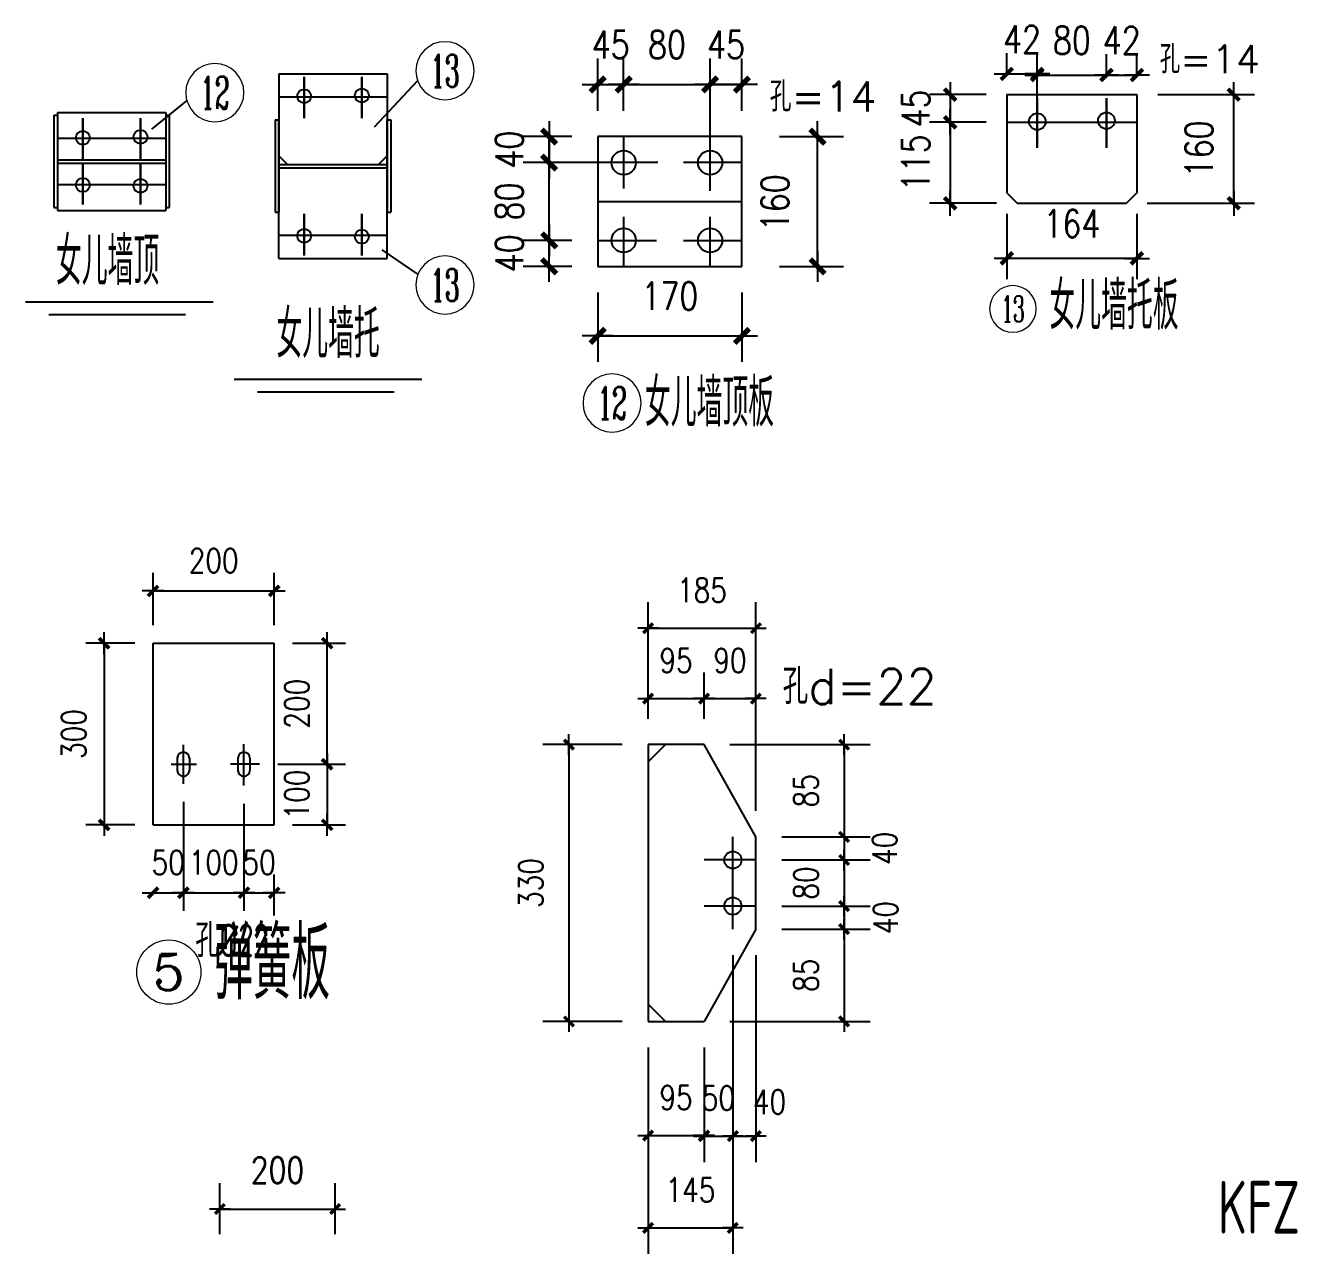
# Model space of a CAD drawing. Header units: millimetres. Extents: x 1471994 to 4527627, y -5186613 to -1927582.
# Drawn here: x 1501465 to 1505876, y -2005604 to -2001334 of the extents above; entities that cross this region are included whole.
import ezdxf
from ezdxf.enums import TextEntityAlignment as Align

# ---------------------------------------------------------------- set-up
doc = ezdxf.new("R2010")
doc.units = ezdxf.units.MM
doc.header["$LTSCALE"] = 1000
doc.header["$PDMODE"] = 34
doc.linetypes.add('CENTER', pattern=[50.8, 31.75, -6.35, 6.35, -6.35])
doc.layers.add('ADIM', color=3, linetype='Continuous')
doc.layers.add('轴线层', color=1, linetype='CENTER', lineweight=15)
doc.layers.add('钢架', color=7, linetype='Continuous', lineweight=25)
doc.styles.add('COMPLEX', font='COMPLEX')
doc.styles.add('DIM_FONT', font='simplex.shx', dxfattribs={"width": 0.8, "bigfont": 'hztxt.shx'})
doc.styles.add('hz', font='gbenor.shx', dxfattribs={"width": 0.75, "height": 100, "bigfont": 'gbcbig.shx'})
doc.styles.get("Standard").update_dxf_attribs({"font": 'txt', "bigfont": 'gbcbig.shx'})
doc.styles.add('TSSD_Label', font='Tssdeng.shx', dxfattribs={"width": 0.7, "bigfont": 'hztxt.shx'})
doc.dimstyles.new('WGH(2)', dxfattribs={"dimscale": 1.2, "dimtxt": 100, "dimasz": 0.5, "dimexe": 75, "dimexo": 75, "dimgap": 75, "dimtad": 1, "dimdec": 0, "dimlfac": 0.5, "dimzin": 0, "dimdsep": 46, "dimtxsty": 'DIM_FONT', "dimblk1": '_DIMX', "dimblk2": '_DIMX', "dimsah": 1, "dimcen": 0.09, "dimclrd": 3, "dimclre": 3, "dimclrt": 7, "dimadec": 0, "dimazin": 0, "dimtfac": 1, "dimtdec": 0, "dimtix": 1, "dimtmove": 2, "dimatfit": 3, "dimldrblk": '_DIMX', "dimfxl": 1, "dimtolj": 1, "dimtzin": 0, "dimarcsym": 0})
doc.dimstyles.new('WGH(3)', dxfattribs={"dimscale": 1.2, "dimtxt": 100, "dimasz": 0.3, "dimexe": 75, "dimexo": 75, "dimgap": 75, "dimtad": 1, "dimdec": 0, "dimlfac": 0.333333, "dimzin": 0, "dimdsep": 46, "dimtxsty": 'DIM_FONT', "dimblk1": '_DIMX', "dimblk2": '_DIMX', "dimsah": 1, "dimcen": 0.09, "dimclrd": 3, "dimclre": 3, "dimclrt": 7, "dimazin": 0, "dimtfac": 1, "dimtdec": 0, "dimtix": 1, "dimtmove": 2, "dimatfit": 3, "dimldrblk": '_DIMX', "dimfxl": 1, "dimtolj": 1, "dimtzin": 0, "dimarcsym": 0})

# ---------------------------------------------------------------- blocks, each defined once
blk = doc.blocks.new('_DIMX')
blk.add_line((-150, 0), (150, 0))
at = {"const_width": 50}
blk.add_lwpolyline([(-70, -70), (70, 70)], dxfattribs=at)
blk = doc.blocks.new('*D691')
at = {"color": 3, "lineweight": -2}
for p, q in [((1503534.2, -2003828.7), (1503259.8, -2003828.7)), ((1503349.8, -2003829), (1503349.8, -2004788.5)), ((1503534.2, -2004788.7), (1503259.8, -2004788.7))]:
    blk.add_line(p, q, dxfattribs=at)
at = {"layer": 'Defpoints', "color": 0}
for p in [(1503624.2, -2003828.7), (1503349.8, -2004788.7), (1503624.2, -2004788.7)]:
    blk.add_point(p, dxfattribs=at)
at = {"color": 3, "lineweight": -2, "xscale": 0.24, "yscale": 0.24, "zscale": 0.24}
for p, rotation in [((1503349.8, -2003828.7), 90), ((1503349.8, -2004788.7), 270)]:
    blk.add_blockref('_DIMX', p, dxfattribs=dict(at, rotation=rotation))
at = {"color": 7, "insert": (1503217.8, -2004308.7), "char_height": 84, "attachment_point": 5, "rotation": 90, "style": 'DIM_FONT'}
blk.add_mtext('\\A1;330', dxfattribs=at)
blk = doc.blocks.new('*D692')
at = {"color": 3, "lineweight": -2}
for p, q in [((1503624.2, -2003738.7), (1503624.2, -2003579.1)), ((1503818.2, -2003738.7), (1503818.2, -2003579.1)), ((1503624, -2003669.1), (1503623.7, -2003669.1)), ((1503624.2, -2003669.1), (1503818.2, -2003669.1)), ((1503818.4, -2003669.1), (1503818.7, -2003669.1))]:
    blk.add_line(p, q, dxfattribs=at)
at = {"layer": 'Defpoints', "color": 0}
for p in [(1503818.2, -2003669.1), (1503624.2, -2003828.7), (1503818.2, -2003828.7)]:
    blk.add_point(p, dxfattribs=at)
at = {"color": 3, "lineweight": -2, "xscale": 0.24, "yscale": 0.24, "zscale": 0.24}
blk.add_blockref('_DIMX', (1503624.2, -2003669.1), dxfattribs=at)
at = {"color": 3, "lineweight": -2, "xscale": 0.24, "yscale": 0.24, "zscale": 0.24, "rotation": 180}
blk.add_blockref('_DIMX', (1503818.2, -2003669.1), dxfattribs=at)
at = {"color": 7, "insert": (1503721.2, -2003537.1), "char_height": 84, "attachment_point": 5, "style": 'DIM_FONT'}
blk.add_mtext('\\A1;95', dxfattribs=at)
blk = doc.blocks.new('*D693')
at = {"color": 3, "lineweight": -2}
for p, q in [((1503818.2, -2003610.7), (1503818.2, -2003579.1)), ((1503998.2, -2004058.7), (1503998.2, -2003579.1)), ((1503818, -2003669.1), (1503817.7, -2003669.1)), ((1503818.2, -2003669.1), (1503998.2, -2003669.1)), ((1503998.4, -2003669.1), (1503998.7, -2003669.1))]:
    blk.add_line(p, q, dxfattribs=at)
at = {"layer": 'Defpoints', "color": 0}
for p in [(1503998.2, -2003669.1), (1503818.2, -2003700.7), (1503998.2, -2004148.7)]:
    blk.add_point(p, dxfattribs=at)
at = {"color": 3, "lineweight": -2, "xscale": 0.24, "yscale": 0.24, "zscale": 0.24}
blk.add_blockref('_DIMX', (1503818.2, -2003669.1), dxfattribs=at)
at = {"color": 3, "lineweight": -2, "xscale": 0.24, "yscale": 0.24, "zscale": 0.24, "rotation": 180}
blk.add_blockref('_DIMX', (1503998.2, -2003669.1), dxfattribs=at)
at = {"color": 7, "insert": (1503908.2, -2003537.1), "char_height": 84, "attachment_point": 5, "style": 'DIM_FONT'}
blk.add_mtext('\\A1;90', dxfattribs=at)
blk = doc.blocks.new('*D687')
at = {"color": 3, "lineweight": -2}
for p, q in [((1503624.2, -2004878.7), (1503624.2, -2005274.3)), ((1503818.2, -2004878.7), (1503818.2, -2005274.3)), ((1503624, -2005184.3), (1503623.7, -2005184.3)), ((1503624.2, -2005184.3), (1503818.2, -2005184.3)), ((1503818.4, -2005184.3), (1503818.7, -2005184.3))]:
    blk.add_line(p, q, dxfattribs=at)
at = {"layer": 'Defpoints', "color": 0}
for p in [(1503624.2, -2004788.7), (1503818.2, -2004788.7), (1503818.2, -2005184.3)]:
    blk.add_point(p, dxfattribs=at)
at = {"color": 3, "lineweight": -2, "xscale": 0.24, "yscale": 0.24, "zscale": 0.24}
blk.add_blockref('_DIMX', (1503624.2, -2005184.3), dxfattribs=at)
at = {"color": 3, "lineweight": -2, "xscale": 0.24, "yscale": 0.24, "zscale": 0.24, "rotation": 180}
blk.add_blockref('_DIMX', (1503818.2, -2005184.3), dxfattribs=at)
at = {"color": 7, "insert": (1503721.2, -2005052.3), "char_height": 84, "attachment_point": 5, "style": 'DIM_FONT'}
blk.add_mtext('\\A1;95', dxfattribs=at)
blk = doc.blocks.new('*D694')
at = {"color": 3, "lineweight": -2}
for p, q in [((1503918.2, -2004558.7), (1503918.2, -2005276.4)), ((1503818.2, -2005006.7), (1503818.2, -2005276.4)), ((1503818, -2005186.4), (1503817.7, -2005186.4)), ((1503818.2, -2005186.4), (1503918.2, -2005186.4)), ((1503918.4, -2005186.4), (1503918.7, -2005186.4))]:
    blk.add_line(p, q, dxfattribs=at)
at = {"layer": 'Defpoints', "color": 0}
for p in [(1503918.2, -2004468.7), (1503818.2, -2004916.7), (1503918.2, -2005186.4)]:
    blk.add_point(p, dxfattribs=at)
at = {"color": 3, "lineweight": -2, "xscale": 0.24, "yscale": 0.24, "zscale": 0.24}
blk.add_blockref('_DIMX', (1503818.2, -2005186.4), dxfattribs=at)
at = {"color": 3, "lineweight": -2, "xscale": 0.24, "yscale": 0.24, "zscale": 0.24, "rotation": 180}
blk.add_blockref('_DIMX', (1503918.2, -2005186.4), dxfattribs=at)
at = {"color": 7, "insert": (1503868.2, -2005054.4), "char_height": 84, "attachment_point": 5, "style": 'DIM_FONT'}
blk.add_mtext('\\A1;50', dxfattribs=at)
blk = doc.blocks.new('*D695')
at = {"color": 3, "lineweight": -2}
for p, q in [((1503918.2, -2004558.7), (1503918.2, -2005276.4)), ((1503998.2, -2004558.7), (1503998.2, -2005276.4)), ((1503918, -2005186.4), (1503917.7, -2005186.4)), ((1503918.2, -2005186.4), (1503998.2, -2005186.4)), ((1503998.4, -2005186.4), (1503998.7, -2005186.4))]:
    blk.add_line(p, q, dxfattribs=at)
at = {"layer": 'Defpoints', "color": 0}
for p in [(1503918.2, -2004468.7), (1503998.2, -2004468.7), (1503998.2, -2005186.4)]:
    blk.add_point(p, dxfattribs=at)
at = {"color": 3, "lineweight": -2, "xscale": 0.24, "yscale": 0.24, "zscale": 0.24}
blk.add_blockref('_DIMX', (1503918.2, -2005186.4), dxfattribs=at)
at = {"color": 3, "lineweight": -2, "xscale": 0.24, "yscale": 0.24, "zscale": 0.24, "rotation": 180}
blk.add_blockref('_DIMX', (1503998.2, -2005186.4), dxfattribs=at)
at = {"color": 7, "insert": (1504045.4, -2005067.8), "char_height": 84, "attachment_point": 5, "style": 'DIM_FONT'}
blk.add_mtext('\\A1;40', dxfattribs=at)
blk = doc.blocks.new('*D696')
at = {"color": 3, "lineweight": -2}
for p, q in [((1503908.2, -2003828.7), (1504394, -2003828.7)), ((1504304, -2003829), (1504304, -2004148.5)), ((1504088.2, -2004148.7), (1504394, -2004148.7))]:
    blk.add_line(p, q, dxfattribs=at)
at = {"layer": 'Defpoints', "color": 0}
for p in [(1503818.2, -2003828.7), (1503998.2, -2004148.7), (1504304, -2004148.7)]:
    blk.add_point(p, dxfattribs=at)
at = {"color": 3, "lineweight": -2, "xscale": 0.24, "yscale": 0.24, "zscale": 0.24}
for p, rotation in [((1504304, -2003828.7), 90), ((1504304, -2004148.7), 270)]:
    blk.add_blockref('_DIMX', p, dxfattribs=dict(at, rotation=rotation))
at = {"color": 7, "insert": (1504172, -2003988.7), "char_height": 84, "attachment_point": 5, "rotation": 90, "style": 'DIM_FONT'}
blk.add_mtext('\\A1;85', dxfattribs=at)
blk = doc.blocks.new('*D697')
at = {"color": 3, "lineweight": -2}
for p, q in [((1504088.2, -2004148.7), (1504394, -2004148.7)), ((1504304, -2004148.5), (1504304, -2004148.3)), ((1504304, -2004148.7), (1504304, -2004228.7)), ((1504088.2, -2004228.7), (1504394, -2004228.7)), ((1504304, -2004229), (1504304, -2004229.2))]:
    blk.add_line(p, q, dxfattribs=at)
at = {"layer": 'Defpoints', "color": 0}
for p in [(1503998.2, -2004148.7), (1503998.2, -2004228.7), (1504304, -2004228.7)]:
    blk.add_point(p, dxfattribs=at)
at = {"color": 3, "lineweight": -2, "xscale": 0.24, "yscale": 0.24, "zscale": 0.24}
for p, rotation in [((1504304, -2004148.7), 270), ((1504304, -2004228.7), 90)]:
    blk.add_blockref('_DIMX', p, dxfattribs=dict(at, rotation=rotation))
at = {"color": 7, "insert": (1504444.6, -2004188.7), "char_height": 84, "attachment_point": 5, "rotation": 90, "style": 'DIM_FONT'}
blk.add_mtext('\\A1;40', dxfattribs=at)
blk = doc.blocks.new('*D698')
at = {"color": 3, "lineweight": -2}
for p, q in [((1504088.2, -2004228.7), (1504394, -2004228.7)), ((1504304, -2004228.5), (1504304, -2004228.3)), ((1504304, -2004228.7), (1504304, -2004388.7)), ((1504088.2, -2004388.7), (1504394, -2004388.7)), ((1504304, -2004389), (1504304, -2004389.2))]:
    blk.add_line(p, q, dxfattribs=at)
at = {"layer": 'Defpoints', "color": 0}
for p in [(1503998.2, -2004228.7), (1503998.2, -2004388.7), (1504304, -2004388.7)]:
    blk.add_point(p, dxfattribs=at)
at = {"color": 3, "lineweight": -2, "xscale": 0.24, "yscale": 0.24, "zscale": 0.24}
for p, rotation in [((1504304, -2004228.7), 270), ((1504304, -2004388.7), 90)]:
    blk.add_blockref('_DIMX', p, dxfattribs=dict(at, rotation=rotation))
at = {"color": 7, "insert": (1504172, -2004308.7), "char_height": 84, "attachment_point": 5, "rotation": 90, "style": 'DIM_FONT'}
blk.add_mtext('\\A1;80', dxfattribs=at)
blk = doc.blocks.new('*D699')
at = {"color": 3, "lineweight": -2}
for p, q in [((1504088.2, -2004388.7), (1504394, -2004388.7)), ((1504304, -2004388.5), (1504304, -2004388.3)), ((1504304, -2004388.7), (1504304, -2004468.7)), ((1504088.2, -2004468.7), (1504394, -2004468.7)), ((1504304, -2004469), (1504304, -2004469.2))]:
    blk.add_line(p, q, dxfattribs=at)
at = {"layer": 'Defpoints', "color": 0}
for p in [(1503998.2, -2004388.7), (1503998.2, -2004468.7), (1504304, -2004468.7)]:
    blk.add_point(p, dxfattribs=at)
at = {"color": 3, "lineweight": -2, "xscale": 0.24, "yscale": 0.24, "zscale": 0.24}
for p, rotation in [((1504304, -2004388.7), 270), ((1504304, -2004468.7), 90)]:
    blk.add_blockref('_DIMX', p, dxfattribs=dict(at, rotation=rotation))
at = {"color": 7, "insert": (1504447.8, -2004428.7), "char_height": 84, "attachment_point": 5, "rotation": 90, "style": 'DIM_FONT'}
blk.add_mtext('\\A1;40', dxfattribs=at)
blk = doc.blocks.new('*D688')
at = {"color": 3, "lineweight": -2}
for p, q in [((1504178.2, -2004468.7), (1504394, -2004468.7)), ((1504304, -2004469), (1504304, -2004788.5)), ((1503908.2, -2004788.7), (1504394, -2004788.7))]:
    blk.add_line(p, q, dxfattribs=at)
at = {"layer": 'Defpoints', "color": 0}
for p in [(1504088.2, -2004468.7), (1503818.2, -2004788.7), (1504304, -2004788.7)]:
    blk.add_point(p, dxfattribs=at)
at = {"color": 3, "lineweight": -2, "xscale": 0.24, "yscale": 0.24, "zscale": 0.24}
for p, rotation in [((1504304, -2004468.7), 90), ((1504304, -2004788.7), 270)]:
    blk.add_blockref('_DIMX', p, dxfattribs=dict(at, rotation=rotation))
at = {"color": 7, "insert": (1504172, -2004628.7), "char_height": 84, "attachment_point": 5, "rotation": 90, "style": 'DIM_FONT'}
blk.add_mtext('\\A1;85', dxfattribs=at)
blk = doc.blocks.new('*D689')
at = {"color": 3, "lineweight": -2}
for p, q in [((1503624.2, -2004968.7), (1503624.2, -2005594.6)), ((1503918.2, -2004968.7), (1503918.2, -2005594.6)), ((1503624, -2005504.6), (1503623.7, -2005504.6)), ((1503624.2, -2005504.6), (1503918.2, -2005504.6)), ((1503918.4, -2005504.6), (1503918.7, -2005504.6))]:
    blk.add_line(p, q, dxfattribs=at)
at = {"layer": 'Defpoints', "color": 0}
for p in [(1503624.2, -2004878.7), (1503918.2, -2004878.7), (1503918.2, -2005504.6)]:
    blk.add_point(p, dxfattribs=at)
at = {"color": 3, "lineweight": -2, "xscale": 0.24, "yscale": 0.24, "zscale": 0.24}
blk.add_blockref('_DIMX', (1503624.2, -2005504.6), dxfattribs=at)
at = {"color": 3, "lineweight": -2, "xscale": 0.24, "yscale": 0.24, "zscale": 0.24, "rotation": 180}
blk.add_blockref('_DIMX', (1503918.2, -2005504.6), dxfattribs=at)
at = {"color": 7, "insert": (1503771.2, -2005372.6), "char_height": 84, "attachment_point": 5, "style": 'DIM_FONT'}
blk.add_mtext('\\A1;145', dxfattribs=at)
blk = doc.blocks.new('*D690')
at = {"color": 3, "lineweight": -2}
for p, q in [((1503624.2, -2003610.7), (1503624.2, -2003334.9)), ((1503998.2, -2004058.7), (1503998.2, -2003334.9)), ((1503624.4, -2003424.9), (1503998, -2003424.9))]:
    blk.add_line(p, q, dxfattribs=at)
at = {"layer": 'Defpoints', "color": 0}
for p in [(1503998.2, -2003424.9), (1503624.2, -2003700.7), (1503998.2, -2004148.7)]:
    blk.add_point(p, dxfattribs=at)
at = {"color": 3, "lineweight": -2, "xscale": 0.24, "yscale": 0.24, "zscale": 0.24, "rotation": 180}
blk.add_blockref('_DIMX', (1503624.2, -2003424.9), dxfattribs=at)
at = {"color": 3, "lineweight": -2, "xscale": 0.24, "yscale": 0.24, "zscale": 0.24}
blk.add_blockref('_DIMX', (1503998.2, -2003424.9), dxfattribs=at)
at = {"color": 7, "insert": (1503811.2, -2003292.9), "char_height": 84, "attachment_point": 5, "style": 'DIM_FONT'}
blk.add_mtext('\\A1;185', dxfattribs=at)
blk = doc.blocks.new('*D721')
at = {"color": 3, "lineweight": -2}
for p, q in [((1502139.1, -2005526.3), (1502139.1, -2005349.3)), ((1502539.1, -2005526.3), (1502539.1, -2005349.3)), ((1502139.3, -2005439.3), (1502538.8, -2005439.3))]:
    blk.add_line(p, q, dxfattribs=at)
at = {"layer": 'Defpoints', "color": 0}
for p in [(1502539.1, -2005439.3), (1502139.1, -2005616.3), (1502539.1, -2005616.3)]:
    blk.add_point(p, dxfattribs=at)
at = {"color": 3, "lineweight": -2, "xscale": 0.24, "yscale": 0.24, "zscale": 0.24, "rotation": 180}
blk.add_blockref('_DIMX', (1502139.1, -2005439.3), dxfattribs=at)
at = {"color": 3, "lineweight": -2, "xscale": 0.24, "yscale": 0.24, "zscale": 0.24}
blk.add_blockref('_DIMX', (1502539.1, -2005439.3), dxfattribs=at)
at = {"color": 7, "insert": (1502339.1, -2005304.3), "char_height": 90, "attachment_point": 5, "style": 'DIM_FONT'}
blk.add_mtext('\\A1;200', dxfattribs=at)
blk = doc.blocks.new('轴线标号')
at = {"lineweight": 13}
blk.add_circle((0, 0), 0.5, dxfattribs=at)
at = {"layer": '钢架', "lineweight": 13, "style": 'COMPLEX', "width": 1.041667}
blk.add_attdef('A', text='', height=0.56, dxfattribs=at).set_placement((-0.25, -0.28), (0.25, -0.28), align=Align.FIT)
blk = doc.blocks.new('*D743')
at = {"color": 3, "lineweight": -2}
for p, q in [((1503449.5, -2002260.1), (1503449.5, -2002501.1)), ((1503949.6, -2002260.1), (1503949.6, -2002501.1)), ((1503449.9, -2002411.1), (1503949.2, -2002411.1))]:
    blk.add_line(p, q, dxfattribs=at)
at = {"layer": 'Defpoints', "color": 0}
for p in [(1503449.5, -2002170.1), (1503949.6, -2002170.1), (1503949.6, -2002411.1)]:
    blk.add_point(p, dxfattribs=at)
at = {"color": 3, "lineweight": -2, "xscale": 0.36, "yscale": 0.36, "zscale": 0.36, "rotation": 180}
blk.add_blockref('_DIMX', (1503449.5, -2002411.1), dxfattribs=at)
at = {"color": 3, "lineweight": -2, "xscale": 0.36, "yscale": 0.36, "zscale": 0.36}
blk.add_blockref('_DIMX', (1503949.6, -2002411.1), dxfattribs=at)
at = {"color": 7, "insert": (1503699.6, -2002273.1), "char_height": 96, "attachment_point": 5, "style": 'DIM_FONT'}
blk.add_mtext('\\A1;170', dxfattribs=at)
blk = doc.blocks.new('*D744')
at = {"color": 3, "lineweight": -2}
for p, q in [((1503449.5, -2001630.1), (1503449.5, -2001449.3)), ((1503539.5, -2001630.1), (1503539.5, -2001449.3)), ((1503449.2, -2001539.3), (1503448.8, -2001539.3)), ((1503449.5, -2001539.3), (1503539.5, -2001539.3)), ((1503539.9, -2001539.3), (1503540.3, -2001539.3))]:
    blk.add_line(p, q, dxfattribs=at)
at = {"layer": 'Defpoints', "color": 0}
for p in [(1503539.5, -2001539.3), (1503449.5, -2001720.1), (1503539.5, -2001720.1)]:
    blk.add_point(p, dxfattribs=at)
at = {"color": 3, "lineweight": -2, "xscale": 0.36, "yscale": 0.36, "zscale": 0.36}
blk.add_blockref('_DIMX', (1503449.5, -2001539.3), dxfattribs=at)
at = {"color": 3, "lineweight": -2, "xscale": 0.36, "yscale": 0.36, "zscale": 0.36, "rotation": 180}
blk.add_blockref('_DIMX', (1503539.5, -2001539.3), dxfattribs=at)
at = {"color": 7, "insert": (1503494.5, -2001401.3), "char_height": 96, "attachment_point": 5, "style": 'DIM_FONT'}
blk.add_mtext('\\A1;45', dxfattribs=at)
blk = doc.blocks.new('*D745')
at = {"color": 3, "lineweight": -2}
for p, q in [((1503539.5, -2001630.1), (1503539.5, -2001449.3)), ((1503839.5, -2001908.3), (1503839.5, -2001449.3)), ((1503539.2, -2001539.3), (1503538.8, -2001539.3)), ((1503539.5, -2001539.3), (1503839.5, -2001539.3)), ((1503839.9, -2001539.3), (1503840.3, -2001539.3))]:
    blk.add_line(p, q, dxfattribs=at)
at = {"layer": 'Defpoints', "color": 0}
for p in [(1503839.5, -2001539.3), (1503539.5, -2001720.1), (1503839.5, -2001998.3)]:
    blk.add_point(p, dxfattribs=at)
at = {"color": 3, "lineweight": -2, "xscale": 0.36, "yscale": 0.36, "zscale": 0.36}
blk.add_blockref('_DIMX', (1503539.5, -2001539.3), dxfattribs=at)
at = {"color": 3, "lineweight": -2, "xscale": 0.36, "yscale": 0.36, "zscale": 0.36, "rotation": 180}
blk.add_blockref('_DIMX', (1503839.5, -2001539.3), dxfattribs=at)
at = {"color": 7, "insert": (1503689.5, -2001401.3), "char_height": 96, "attachment_point": 5, "style": 'DIM_FONT'}
blk.add_mtext('\\A1;80', dxfattribs=at)
blk = doc.blocks.new('*D741')
at = {"color": 3, "lineweight": -2}
for p, q in [((1503839.5, -2001720.2), (1503839.5, -2001449.3)), ((1503949.6, -2001630.1), (1503949.6, -2001449.3)), ((1503839.2, -2001539.3), (1503838.8, -2001539.3)), ((1503839.5, -2001539.3), (1503949.6, -2001539.3)), ((1503950, -2001539.3), (1503950.3, -2001539.3))]:
    blk.add_line(p, q, dxfattribs=at)
at = {"layer": 'Defpoints', "color": 0}
for p in [(1503949.6, -2001539.3), (1503949.6, -2001720.1), (1503839.5, -2001810.2)]:
    blk.add_point(p, dxfattribs=at)
at = {"color": 3, "lineweight": -2, "xscale": 0.36, "yscale": 0.36, "zscale": 0.36}
blk.add_blockref('_DIMX', (1503839.5, -2001539.3), dxfattribs=at)
at = {"color": 3, "lineweight": -2, "xscale": 0.36, "yscale": 0.36, "zscale": 0.36, "rotation": 180}
blk.add_blockref('_DIMX', (1503949.6, -2001539.3), dxfattribs=at)
at = {"color": 7, "insert": (1503894.6, -2001401.3), "char_height": 96, "attachment_point": 5, "style": 'DIM_FONT'}
blk.add_mtext('\\A1;45', dxfattribs=at)
blk = doc.blocks.new('*D746')
at = {"color": 3, "lineweight": -2}
for p, q in [((1503359.5, -2002080.1), (1503191.1, -2002080.1)), ((1503281.1, -2002079.8), (1503281.1, -2002079.4)), ((1503281.1, -2002170.1), (1503281.1, -2002080.1)), ((1503359.5, -2002170.1), (1503191.1, -2002170.1)), ((1503281.1, -2002170.5), (1503281.1, -2002170.9))]:
    blk.add_line(p, q, dxfattribs=at)
at = {"layer": 'Defpoints', "color": 0}
for p in [(1503281.1, -2002080.1), (1503449.5, -2002080.1), (1503449.5, -2002170.1)]:
    blk.add_point(p, dxfattribs=at)
at = {"color": 3, "lineweight": -2, "xscale": 0.36, "yscale": 0.36, "zscale": 0.36}
for p, rotation in [((1503281.1, -2002080.1), 270), ((1503281.1, -2002170.1), 90)]:
    blk.add_blockref('_DIMX', p, dxfattribs=dict(at, rotation=rotation))
at = {"color": 7, "insert": (1503143.1, -2002125.1), "char_height": 96, "attachment_point": 5, "rotation": 90, "style": 'DIM_FONT'}
blk.add_mtext('\\A1;40', dxfattribs=at)
blk = doc.blocks.new('*D747')
at = {"color": 3, "lineweight": -2}
for p, q in [((1503657.6, -2001810.1), (1503191.1, -2001810.1)), ((1503281.1, -2001809.8), (1503281.1, -2001809.4)), ((1503281.1, -2002080.1), (1503281.1, -2001810.1)), ((1503359.5, -2002080.1), (1503191.1, -2002080.1)), ((1503281.1, -2002080.5), (1503281.1, -2002080.9))]:
    blk.add_line(p, q, dxfattribs=at)
at = {"layer": 'Defpoints', "color": 0}
for p in [(1503281.1, -2001810.1), (1503747.6, -2001810.1), (1503449.5, -2002080.1)]:
    blk.add_point(p, dxfattribs=at)
at = {"color": 3, "lineweight": -2, "xscale": 0.36, "yscale": 0.36, "zscale": 0.36}
for p, rotation in [((1503281.1, -2001810.1), 270), ((1503281.1, -2002080.1), 90)]:
    blk.add_blockref('_DIMX', p, dxfattribs=dict(at, rotation=rotation))
at = {"color": 7, "insert": (1503143.1, -2001945.1), "char_height": 96, "attachment_point": 5, "rotation": 90, "style": 'DIM_FONT'}
blk.add_mtext('\\A1;80', dxfattribs=at)
blk = doc.blocks.new('*D748')
at = {"color": 3, "lineweight": -2}
for p, q in [((1503359.5, -2001720.1), (1503191.1, -2001720.1)), ((1503281.1, -2001719.8), (1503281.1, -2001719.4)), ((1503281.1, -2001810.1), (1503281.1, -2001720.1)), ((1503657.6, -2001810.1), (1503191.1, -2001810.1)), ((1503281.1, -2001810.5), (1503281.1, -2001810.9))]:
    blk.add_line(p, q, dxfattribs=at)
at = {"layer": 'Defpoints', "color": 0}
for p in [(1503281.1, -2001720.1), (1503449.5, -2001720.1), (1503747.6, -2001810.1)]:
    blk.add_point(p, dxfattribs=at)
at = {"color": 3, "lineweight": -2, "xscale": 0.36, "yscale": 0.36, "zscale": 0.36}
for p, rotation in [((1503281.1, -2001720.1), 270), ((1503281.1, -2001810.1), 90)]:
    blk.add_blockref('_DIMX', p, dxfattribs=dict(at, rotation=rotation))
at = {"color": 7, "insert": (1503143.1, -2001765.1), "char_height": 96, "attachment_point": 5, "rotation": 90, "style": 'DIM_FONT'}
blk.add_mtext('\\A1;40', dxfattribs=at)
blk = doc.blocks.new('*D742')
at = {"color": 3, "lineweight": -2}
for p, q in [((1504079.5, -2001720.1), (1504301.8, -2001720.1)), ((1504211.8, -2002169.8), (1504211.8, -2001720.5)), ((1504079.5, -2002170.1), (1504301.8, -2002170.1))]:
    blk.add_line(p, q, dxfattribs=at)
at = {"layer": 'Defpoints', "color": 0}
for p in [(1503989.5, -2001720.1), (1504211.8, -2001720.1), (1503989.5, -2002170.1)]:
    blk.add_point(p, dxfattribs=at)
at = {"color": 3, "lineweight": -2, "xscale": 0.36, "yscale": 0.36, "zscale": 0.36}
for p, rotation in [((1504211.8, -2001720.1), 90), ((1504211.8, -2002170.1), 270)]:
    blk.add_blockref('_DIMX', p, dxfattribs=dict(at, rotation=rotation))
at = {"color": 7, "insert": (1504064.4, -2001949.7), "char_height": 96, "attachment_point": 5, "rotation": 90, "style": 'DIM_FONT'}
blk.add_mtext('\\A1;160', dxfattribs=at)

msp = doc.modelspace()

# ---------------------------------------------------------------- linework, layer by layer
at = {"color": 3, "lineweight": -3}
for p, q in [((1504868.1, -2001502.5), (1504868.1, -2001430.5)), ((1504973.7, -2001600.9), (1504973.7, -2001430.5)), ((1504973.7, -2001502.5), (1504973.7, -2001434.6)), ((1505213.7, -2001514.5), (1505213.7, -2001434.6)), ((1505213.7, -2001514.5), (1505213.7, -2001434.6)), ((1505319.3, -2001502.5), (1505319.3, -2001434.6)), ((1504867.8, -2001502.5), (1504867.5, -2001502.5)), ((1504868.1, -2001502.5), (1504973.7, -2001502.5)), ((1504973.4, -2001506.6), (1504973.1, -2001506.6)), ((1504973.7, -2001506.6), (1505213.7, -2001506.6)), ((1504974, -2001502.5), (1504974.3, -2001502.5)), ((1505213.4, -2001506.6), (1505213.1, -2001506.6)), ((1505213.7, -2001506.6), (1505319.3, -2001506.6)), ((1505214, -2001506.6), (1505214.3, -2001506.6)), ((1505319.6, -2001506.6), (1505319.9, -2001506.6)), ((1504796.1, -2001574.5), (1504599.9, -2001574.5)), ((1504671.9, -2001574.2), (1504671.9, -2001573.9)), ((1504671.9, -2001574.5), (1504671.9, -2001670.5)), ((1505391.3, -2001574.5), (1505726.9, -2001574.5)), ((1505654.9, -2001951), (1505654.9, -2001574.8)), ((1504796.1, -2001670.5), (1504599.9, -2001670.5)), ((1504796.1, -2001670.5), (1504599.9, -2001670.5)), ((1504671.9, -2001670.2), (1504671.9, -2001669.9)), ((1504671.9, -2001670.5), (1504671.9, -2001951.3)), ((1504671.9, -2001670.8), (1504671.9, -2001671.1)), ((1504832.1, -2001951.3), (1504599.9, -2001951.3)), ((1504671.9, -2001951.6), (1504671.9, -2001951.9)), ((1505355.3, -2001951.3), (1505726.9, -2001951.3)), ((1504868.1, -2001987.3), (1504868.1, -2002214.2)), ((1505319.3, -2001987.3), (1505319.3, -2002214.2)), ((1505319, -2002142.2), (1504868.4, -2002142.2))]:
    msp.add_line(p, q, dxfattribs=at)
at = {"lineweight": -3}
for p, q in [((1502343.7, -2001502.2), (1502343.7, -2001982.2)), ((1502343.7, -2001502.2), (1502719.7, -2001502.2)), ((1502431.7, -2001656.2), (1502431.7, -2001512.2)), ((1502431.7, -2001512.2), (1502431.7, -2001656.2)), ((1502631.7, -2001656.2), (1502631.7, -2001512.2)), ((1502631.7, -2001512.2), (1502631.7, -2001656.2)), ((1502719.7, -2001502.2), (1502719.7, -2001982.2)), ((1502825.1, -2001526.5), (1502674.4, -2001687.8)), ((1502024.9, -2001595), (1501902.8, -2001694.2)), ((1502343.7, -2001582.2), (1502719.7, -2001582.2)), ((1504868.1, -2001574.5), (1504868.1, -2001915.3)), ((1504868.1, -2001574.5), (1505319.3, -2001574.5)), ((1504973.7, -2001759.3), (1504973.7, -2001586.5)), ((1504973.7, -2001586.5), (1504973.7, -2001759.3)), ((1505213.7, -2001759.3), (1505213.7, -2001586.5)), ((1505213.7, -2001586.5), (1505213.7, -2001759.3)), ((1505319.3, -2001574.5), (1505319.3, -2001915.3)), ((1501564.1, -2001646), (1501564.1, -2001966)), ((1501564.1, -2001646), (1501576.1, -2001646)), ((1501576.1, -2001636), (1501576.1, -2001976)), ((1501576.1, -2001636), (1501952.1, -2001636)), ((1501664.1, -2001800), (1501664.1, -2001656)), ((1501664.1, -2001656), (1501664.1, -2001800)), ((1501864.1, -2001800), (1501864.1, -2001656)), ((1501864.1, -2001656), (1501864.1, -2001800)), ((1501952.1, -2001636), (1501952.1, -2001976)), ((1501952.1, -2001646), (1501964.1, -2001646)), ((1501964.1, -2001646), (1501964.1, -2001966)), ((1502331.7, -2001662.2), (1502331.7, -2001982.2)), ((1502331.7, -2001662.2), (1502343.7, -2001662.2)), ((1502343.7, -2002142.2), (1502343.7, -2001662.2)), ((1502719.7, -2001662.2), (1502731.7, -2001662.2)), ((1502719.7, -2002142.2), (1502719.7, -2001662.2)), ((1502731.7, -2001662.2), (1502731.7, -2001982.2)), ((1504868.1, -2001670.5), (1505319.3, -2001670.5)), ((1504868.1, -2001670.5), (1505319.3, -2001670.5)), ((1504868.1, -2001670.5), (1505319.3, -2001670.5)), ((1502343.7, -2001786.2), (1502373.7, -2001816.2)), ((1502719.7, -2001786.2), (1502689.7, -2001816.2)), ((1501576.1, -2001800), (1501952.1, -2001800)), ((1501576.1, -2001800), (1501952.1, -2001800)), ((1501576.1, -2001812), (1501952.1, -2001812)), ((1501576.1, -2001812), (1501952.1, -2001812)), ((1501664.1, -2001812), (1501664.1, -2001956)), ((1501664.1, -2001956), (1501664.1, -2001812)), ((1501864.1, -2001812), (1501864.1, -2001956)), ((1501864.1, -2001956), (1501864.1, -2001812)), ((1502343.7, -2001816.2), (1502719.7, -2001816.2)), ((1502343.7, -2001828.2), (1502719.7, -2001828.2)), ((1504868.1, -2001915.3), (1504904.1, -2001951.3)), ((1505319.3, -2001915.3), (1505283.3, -2001951.3)), ((1501564.1, -2001966), (1501576.1, -2001966)), ((1501564.1, -2001966), (1501576.1, -2001966)), ((1501952.1, -2001966), (1501964.1, -2001966)), ((1501952.1, -2001966), (1501964.1, -2001966)), ((1504904.1, -2001951.3), (1505283.3, -2001951.3)), ((1501576.1, -2001976), (1501952.1, -2001976)), ((1502331.7, -2001982.2), (1502343.7, -2001982.2)), ((1502431.7, -2001988.2), (1502431.7, -2002132.2)), ((1502431.7, -2002132.2), (1502431.7, -2001988.2)), ((1502631.7, -2001988.2), (1502631.7, -2002132.2)), ((1502631.7, -2002132.2), (1502631.7, -2001988.2)), ((1502719.7, -2001982.2), (1502731.7, -2001982.2)), ((1502343.7, -2002062.2), (1502719.7, -2002062.2)), ((1502343.7, -2002142.2), (1502719.7, -2002142.2)), ((1501465.3, -2002293.1), (1502116.5, -2002293.1)), ((1501546.7, -2002336.7), (1502020.8, -2002336.7)), ((1502188.7, -2002561.3), (1502839.9, -2002561.3)), ((1502270.1, -2002604.9), (1502744.1, -2002604.9))]:
    msp.add_line(p, q, dxfattribs=at)
at = {"color": 2, "lineweight": -3}
for p, q in [((1502343.7, -2001582.2), (1502719.7, -2001582.2)), ((1502343.7, -2001582.2), (1502719.7, -2001582.2)), ((1501576.1, -2001726), (1501952.1, -2001726)), ((1501576.1, -2001726), (1501952.1, -2001726)), ((1501576.1, -2001886), (1501952.1, -2001886)), ((1501576.1, -2001886), (1501952.1, -2001886)), ((1502343.7, -2002062.2), (1502719.7, -2002062.2)), ((1502343.7, -2002062.2), (1502719.7, -2002062.2))]:
    msp.add_line(p, q, dxfattribs=at)
for p, q in [((1503949.6, -2001720.1), (1503449.5, -2001720.1)), ((1503449.5, -2001720.1), (1503449.5, -2002170.1)), ((1503539.5, -2001720.1), (1503539.5, -2001900.3)), ((1503839.5, -2001900.3), (1503839.5, -2001720.1)), ((1503949.6, -2002170.1), (1503949.6, -2001720.1)), ((1503653.8, -2001810.1), (1503449.5, -2001810.1)), ((1503949.6, -2001810.1), (1503747.6, -2001810.1)), ((1503449.5, -2001945.1), (1503949.6, -2001945.1)), ((1503539.5, -2001998.3), (1503539.5, -2002170.1)), ((1503839.5, -2002170.1), (1503839.5, -2001998.3)), ((1503449.5, -2002080.1), (1503653.8, -2002080.1)), ((1503747.6, -2002080.1), (1503949.6, -2002080.1)), ((1502826.1, -2002197.3), (1502701.7, -2002113)), ((1503449.5, -2002170.1), (1503949.6, -2002170.1)), ((1501907.9, -2003476.9), (1502327.9, -2003476.9)), ((1501907.9, -2004106.9), (1501907.9, -2003476.9)), ((1502327.9, -2004106.9), (1502327.9, -2003476.9)), ((1502012.9, -2003964.4), (1502012.9, -2003829.9)), ((1502222.9, -2003970.7), (1502222.9, -2003827.4)), ((1503624.2, -2003828.7), (1503624.2, -2004788.7)), ((1503818.2, -2003828.7), (1503624.2, -2003828.7)), ((1503624.2, -2003888.7), (1503684.2, -2003828.7)), ((1503998.2, -2004148.7), (1503818.2, -2003828.7)), ((1501970.1, -2003896.9), (1502058.2, -2003896.9)), ((1501991.9, -2003875.9), (1501991.9, -2003917.9)), ((1502033.9, -2003875.9), (1502033.9, -2003917.9)), ((1502277.1, -2003896.9), (1502176.4, -2003896.9)), ((1502201.9, -2003875.9), (1502201.9, -2003917.9)), ((1502243.9, -2003875.9), (1502243.9, -2003917.9)), ((1501907.9, -2004106.9), (1502327.9, -2004106.9)), ((1503918.2, -2004468.7), (1503918.2, -2004148.7)), ((1503998.2, -2004468.7), (1503998.2, -2004148.7)), ((1503998.2, -2004228.7), (1503818.2, -2004228.7)), ((1503998.2, -2004388.7), (1503818.2, -2004388.7)), ((1503998.2, -2004468.7), (1503818.2, -2004788.7)), ((1503624.2, -2004728.7), (1503684.2, -2004788.7)), ((1503624.2, -2004788.7), (1503818.2, -2004788.7))]:
    msp.add_line(p, q)
at = {"color": 3}
for p, q in [((1501907.9, -2003413.9), (1501907.9, -2003232.8)), ((1502327.9, -2003413.9), (1502327.9, -2003232.8)), ((1501908.1, -2003295.8), (1502327.6, -2003295.8)), ((1501844.9, -2003476.9), (1501674.8, -2003476.9)), ((1501737.8, -2003477.2), (1501737.8, -2004106.6)), ((1502390.9, -2003476.9), (1502574.5, -2003476.9)), ((1502511.5, -2003896.6), (1502511.5, -2003477.2)), ((1502340.1, -2003896.9), (1502574.5, -2003896.9)), ((1502403.1, -2003896.9), (1502574.5, -2003896.9)), ((1502511.5, -2003896.6), (1502511.5, -2003896.4)), ((1502511.5, -2003896.9), (1502511.5, -2004106.9)), ((1502012.9, -2004027.4), (1502012.9, -2004405.3)), ((1502222.9, -2004033.7), (1502222.9, -2004405.3)), ((1501844.9, -2004106.9), (1501674.8, -2004106.9)), ((1502390.9, -2004106.9), (1502574.5, -2004106.9)), ((1502511.5, -2004107.2), (1502511.5, -2004107.4)), ((1502012.9, -2004169.9), (1502012.9, -2004405.3)), ((1502222.9, -2004169.9), (1502222.9, -2004405.3)), ((1502327.9, -2004421.8), (1502327.9, -2004279.3)), ((1501907.6, -2004342.3), (1501907.4, -2004342.3)), ((1501907.9, -2004342.3), (1502012.9, -2004342.3)), ((1502012.6, -2004342.3), (1502012.4, -2004342.3)), ((1502012.9, -2004342.3), (1502222.9, -2004342.3)), ((1502013.1, -2004342.3), (1502013.4, -2004342.3)), ((1502222.6, -2004342.3), (1502222.4, -2004342.3)), ((1502222.9, -2004342.3), (1502327.9, -2004342.3)), ((1502223.1, -2004342.3), (1502223.4, -2004342.3)), ((1502328.1, -2004342.3), (1502328.4, -2004342.3))]:
    msp.add_line(p, q, dxfattribs=at)
at = {"lineweight": -3}
for centre, radius in [((1502431.7, -2001580.2), 24), ((1502631.7, -2001577.4), 24), ((1504973.7, -2001668.1), 28.8), ((1505213.7, -2001664.7), 28.8), ((1501664.1, -2001724), 24), ((1501864.1, -2001721.2), 24), ((1501664.1, -2001888), 24), ((1501864.1, -2001890.8), 24), ((1502431.7, -2002064.2), 24), ((1502631.7, -2002067), 24)]:
    msp.add_circle(centre, radius, dxfattribs=at)
for centre, radius in [((1503539.5, -2001810.1), 42), ((1503839.5, -2001810.1), 42), ((1503539.5, -2002080.1), 42), ((1503839.5, -2002080.1), 42), ((1503918.2, -2004228.7), 30), ((1503918.2, -2004388.7), 30)]:
    msp.add_circle(centre, radius)
for centre, start, end in [((1502012.9, -2003875.9), 0, 180), ((1502222.9, -2003875.9), 0, 180), ((1502012.9, -2003917.9), 180, 0), ((1502222.9, -2003917.9), 180, 0)]:
    msp.add_arc(centre, 21, start, end)

# ---------------------------------------------------------------- block references
ref = msp.add_blockref('轴线标号', (1502919.9, -2001491.8), dxfattribs=dict(xscale=-201.8218843135983, yscale=201.8218843135983, zscale=201.8218843136332))
ref.add_attrib('A', '13', dxfattribs={"layer": '钢架', "lineweight": 13, "height": 113.02, "style": 'COMPLEX', "width": 0.646552}).set_placement((1502869.4, -2001548.3), (1502970.4, -2001548.3), align=Align.FIT)
ref = msp.add_blockref('轴线标号', (1502122, -2001567.6), dxfattribs=dict(xscale=-201.8218843135983, yscale=201.8218843135983, zscale=201.8218843136332))
ref.add_attrib('A', '12', dxfattribs={"layer": '钢架', "lineweight": 13, "height": 113.02, "style": 'COMPLEX', "width": 0.646552}).set_placement((1502071.6, -2001624.1), (1502172.5, -2001624.1), align=Align.FIT)
at = {"color": 3, "lineweight": -3, "xscale": 0.2879999997094274, "yscale": 0.2879999997094274, "zscale": 0.288}
for p in [(1504868.1, -2001502.5), (1504973.7, -2001506.6), (1505213.7, -2001506.6), (1505319.3, -2002142.2)]:
    msp.add_blockref('_DIMX', p, dxfattribs=at)
for p, rotation in [((1504973.7, -2001502.5), 180), ((1505213.7, -2001506.6), 180), ((1505319.3, -2001506.6), 180), ((1504671.9, -2001574.5), 270), ((1505654.9, -2001574.5), 90), ((1504671.9, -2001670.5), 90), ((1504671.9, -2001670.5), 270), ((1504671.9, -2001951.3), 90), ((1505654.9, -2001951.3), 270), ((1504868.1, -2002142.2), 180)]:
    msp.add_blockref('_DIMX', p, dxfattribs=dict(at, rotation=rotation))
ref = msp.add_blockref('轴线标号', (1502919.9, -2002234.6), dxfattribs=dict(xscale=-201.8218843135983, yscale=201.8218843135983, zscale=201.8218843136332))
ref.add_attrib('A', '13', dxfattribs={"layer": '钢架', "lineweight": 13, "height": 113.02, "style": 'COMPLEX', "width": 0.646552}).set_placement((1502869.4, -2002291.2), (1502970.4, -2002291.2), align=Align.FIT)
ref = msp.add_blockref('轴线标号', (1504889.4, -2002317.6), dxfattribs=dict(xscale=-161.4575074510649, yscale=161.4575074510649, zscale=161.4575074509065))
ref.add_attrib('A', '13', dxfattribs={"layer": '钢架', "lineweight": 13, "height": 90.42, "style": 'COMPLEX', "width": 0.646552}).set_placement((1504849.1, -2002362.8), (1504929.8, -2002362.8), align=Align.FIT)
ref = msp.add_blockref('轴线标号', (1503499.6, -2002644), dxfattribs=dict(xscale=-201.8218843135983, yscale=201.8218843135983, zscale=201.8218843136332))
ref.add_attrib('A', '12', dxfattribs={"layer": '钢架', "lineweight": 13, "height": 113.02, "style": 'COMPLEX', "width": 0.646552}).set_placement((1503449.1, -2002700.5), (1503550, -2002700.5), align=Align.FIT)
at = {"color": 3, "yscale": 0.2519999998621643, "zscale": 0.252}
for p, xscale, rotation in [((1501907.9, -2003295.8), 0.2520000003278255, 180), ((1501737.8, -2003476.9), 0.2519999998621643, 90), ((1502511.5, -2003476.9), 0.2519999998621643, 90), ((1502511.5, -2003896.9), 0.2519999998621643, 270), ((1502511.5, -2003896.9), 0.2519999998621643, 270), ((1501737.8, -2004106.9), 0.2519999998621643, 270), ((1502511.5, -2004106.9), 0.2519999998621643, 90), ((1502012.9, -2004342.3), 0.2520000003278255, 180), ((1502222.9, -2004342.3), 0.2520000003278255, 180), ((1502327.9, -2004342.3), 0.2520000003278255, 180)]:
    msp.add_blockref('_DIMX', p, dxfattribs=dict(at, xscale=xscale, rotation=rotation))
at = {"color": 3, "xscale": 0.2520000003278255, "yscale": 0.2519999998621643, "zscale": 0.252}
for p in [(1502327.9, -2003295.8), (1501907.9, -2004342.3), (1502012.9, -2004342.3), (1502222.9, -2004342.3)]:
    msp.add_blockref('_DIMX', p, dxfattribs=at)
ref = msp.add_blockref('轴线标号', (1501962.4, -2004617.5), dxfattribs=dict(xscale=222.8113602816593, yscale=222.811360282125, zscale=222.811360282251))
ref.add_attrib('A', '5', dxfattribs={"layer": '钢架', "lineweight": 13, "height": 124.8, "style": 'COMPLEX', "width": 1.339286}).set_placement((1501906.7, -2004679.9), (1502018.1, -2004679.9), align=Align.FIT)

# ---------------------------------------------------------------- texts
at = {"color": 0, "style": 'TSSD_Label', "width": 0.7}
msp.add_text('KFZ', height=182.89, dxfattribs=at).set_placement((1505600, -2005524.7))
at = {"color": 7, "lineweight": -3, "char_height": 96, "attachment_point": 5, "style": 'DIM_FONT'}
for s, insert in [('\\A1;42', (1504920.9, -2001382.5)), ('\\A1;80', (1505093.7, -2001386.6)), ('\\A1;42', (1505266.5, -2001386.6)), ('\\A1;164', (1505093.7, -2002022.2))]:
    msp.add_mtext(s, dxfattribs=dict(at, insert=insert))
at = {"insert": (1504046.3, -2001529), "char_height": 104.12, "attachment_point": 1}
msp.add_mtext_dynamic_manual_height_columns('孔=14', width=1506.743, gutter_width=12.5, heights=[336], dxfattribs=at).dxf.set("width", 1280.731)
at = {"color": 7, "lineweight": -3, "char_height": 96, "attachment_point": 5, "rotation": 90, "style": 'DIM_FONT'}
for s, insert in [('\\A1;45', (1504551.9, -2001622.5)), ('\\A1;160', (1505534.9, -2001762.9)), ('\\A1;115', (1504551.9, -2001810.9))]:
    msp.add_mtext(s, dxfattribs=dict(at, insert=insert))
at = {"color": 7, "char_height": 84, "attachment_point": 5, "style": 'DIM_FONT'}
for s, insert in [('\\A1;200', (1502117.9, -2003190.8)), ('\\A1;50', (1501960.4, -2004237.3)), ('\\A1;100', (1502117.9, -2004237.3)), ('\\A1;50', (1502275.4, -2004237.3))]:
    msp.add_mtext(s, dxfattribs=dict(at, insert=insert))
at = {"color": 7, "char_height": 84, "attachment_point": 5, "rotation": 90, "style": 'DIM_FONT'}
for s, insert in [('\\A1;200', (1502406.5, -2003686.9)), ('\\A1;300', (1501632.8, -2003791.9)), ('\\A1;100', (1502406.5, -2004001.9))]:
    msp.add_mtext(s, dxfattribs=dict(at, insert=insert))
at = {"layer": 'ADIM', "style": 'TSSD_Label', "width": 0.7}
msp.add_text('孔%%C22', height=116.52, dxfattribs=at).set_placement((1502309.5, -2004600.8), align=Align.BOTTOM_RIGHT)
at = {"layer": '轴线层', "color": 4}
msp.add_text('孔=14', height=98, dxfattribs=at).set_placement((1505398.6, -2001500.5))
at = {"layer": '轴线层', "color": 0, "linetype": 'ByBlock', "insert": (1504091.1, -2003565.4), "char_height": 122.5, "attachment_point": 1}
msp.add_mtext_dynamic_manual_height_columns('孔d=22', width=1506.743, gutter_width=12.5, heights=[336], dxfattribs=at)
at = {"layer": '钢架', "style": 'hz', "width": 0.75}
msp.add_text('女儿墙顶板', height=165.89, dxfattribs=at).set_placement((1503613.2, -2002725.3))
at = {"layer": '钢架', "lineweight": 13, "char_height": 165.89, "width": 679.848, "attachment_point": 1, "style": 'hz'}
for s, insert in [(' 女儿墙顶', (1501503.5, -2002068.8)), ('女儿墙托板', (1505016, -2002223.3)), (' 女儿墙托', (1502268.2, -2002321.8))]:
    msp.add_mtext(s, dxfattribs=dict(at, insert=insert))
at = {"layer": '钢架', "lineweight": 13, "insert": (1502119.2, -2004463.1), "char_height": 248.4, "attachment_point": 1, "style": 'hz'}
msp.add_mtext_dynamic_manual_height_columns('弹簧板', width=1506.743, gutter_width=12.5, heights=[336], dxfattribs=at).dxf.set("width", 1018.001)

# ---------------------------------------------------------------- dimensions: what is measured, and where the dimension line sits
for base, p1, p2, angle, text, dimstyle, override, picture, middle in [((1503539.5, -2001539.3), (1503449.5, -2001720.1), (1503539.5, -2001720.1), 180, '45', 'WGH(3)', {"dimtxt": 80}, '*D744', (1503494.5, -2001401.3)), ((1503839.5, -2001539.3), (1503539.5, -2001720.1), (1503839.5, -2001998.3), 180, '80', 'WGH(3)', {"dimtxt": 80}, '*D745', (1503689.5, -2001401.3)), ((1503949.6, -2001539.3), (1503839.5, -2001810.2), (1503949.6, -2001720.1), 180, '45', 'WGH(3)', {"dimtxt": 80}, '*D741', (1503894.6, -2001401.3)), ((1503281.1, -2001720.1), (1503747.6, -2001810.1), (1503449.5, -2001720.1), 90, '40', 'WGH(3)', {"dimtxt": 80}, '*D748', (1503143.1, -2001765.1)), ((1503281.1, -2001810.1), (1503449.5, -2002080.1), (1503747.6, -2001810.1), 90, '80', 'WGH(3)', {"dimtxt": 80}, '*D747', (1503143.1, -2001945.1)), ((1503281.1, -2002080.1), (1503449.5, -2002170.1), (1503449.5, -2002080.1), 90, '40', 'WGH(3)', {"dimtxt": 80}, '*D746', (1503143.1, -2002125.1)), ((1503949.6, -2002411.1), (1503449.5, -2002170.1), (1503949.6, -2002170.1), 180, '170', 'WGH(3)', {"dimtxt": 80}, '*D743', (1503699.6, -2002273.1)), ((1503349.8, -2004788.7), (1503624.2, -2003828.7), (1503624.2, -2004788.7), 90, '330', 'WGH(2)', {"dimtxt": 70, "dimasz": 0.2}, '*D691', (1503217.8, -2004308.7)), ((1504304, -2004148.7), (1503818.2, -2003828.7), (1503998.2, -2004148.7), 90, '85', 'WGH(2)', {"dimtxt": 70, "dimasz": 0.2}, '*D696', (1504172, -2003988.7)), ((1504304, -2004788.7), (1504088.2, -2004468.7), (1503818.2, -2004788.7), 90, '85', 'WGH(2)', {"dimtxt": 70, "dimasz": 0.2}, '*D688', (1504172, -2004628.7))]:
    dim = msp.add_linear_dim(base=base, p1=p1, p2=p2, angle=angle, text=text, dimstyle=dimstyle, override=override)
    dim.commit()
    dim.dimension.update_dxf_attribs({"geometry": picture, "text_midpoint": middle})
dim = msp.add_linear_dim(base=(1504211.8, -2001720.1), p1=(1503989.5, -2002170.1), p2=(1503989.5, -2001720.1), angle=90, text='160', dimstyle='WGH(3)', override={"dimtxt": 80})
dim.commit()
dim.dimension.update_dxf_attribs({"geometry": '*D742', "text_midpoint": (1504064.4, -2001949.7), "dimtype": 160})
for base, p1, p2, text, override, picture, middle in [((1503998.2, -2003424.9), (1503624.2, -2003700.7), (1503998.2, -2004148.7), '185', {"dimtxt": 70, "dimasz": 0.2}, '*D690', (1503811.2, -2003292.9)), ((1503818.2, -2003669.1), (1503624.2, -2003828.7), (1503818.2, -2003828.7), '95', {"dimtxt": 70, "dimasz": 0.2}, '*D692', (1503721.2, -2003537.1)), ((1503998.2, -2003669.1), (1503818.2, -2003700.7), (1503998.2, -2004148.7), '90', {"dimtxt": 70, "dimasz": 0.2}, '*D693', (1503908.2, -2003537.1)), ((1503918.2, -2005186.4), (1503818.2, -2004916.7), (1503918.2, -2004468.7), '50', {"dimtxt": 70, "dimasz": 0.2}, '*D694', (1503868.2, -2005054.4)), ((1503818.2, -2005184.3), (1503624.2, -2004788.7), (1503818.2, -2004788.7), '95', {"dimtxt": 70, "dimasz": 0.2}, '*D687', (1503721.2, -2005052.3)), ((1503918.2, -2005504.6), (1503624.2, -2004878.7), (1503918.2, -2004878.7), '145', {"dimtxt": 70, "dimasz": 0.2}, '*D689', (1503771.2, -2005372.6)), ((1502539.1, -2005439.3), (1502139.1, -2005616.3), (1502539.1, -2005616.3), '200', {"dimtxt": 75, "dimasz": 0.2}, '*D721', (1502339.1, -2005304.3))]:
    dim = msp.add_linear_dim(base=base, p1=p1, p2=p2, text=text, dimstyle='WGH(2)', override=override)
    dim.commit()
    dim.dimension.update_dxf_attribs({"geometry": picture, "text_midpoint": middle})
for base, p1, p2, picture, middle in [((1504304, -2004228.7), (1503998.2, -2004148.7), (1503998.2, -2004228.7), '*D697', (1504444.6, -2004188.7)), ((1504304, -2004468.7), (1503998.2, -2004388.7), (1503998.2, -2004468.7), '*D699', (1504447.8, -2004428.7))]:
    dim = msp.add_linear_dim(base=base, p1=p1, p2=p2, angle=90, dimstyle='WGH(2)', override={"dimtxt": 70, "dimasz": 0.2})
    dim.commit()
    dim.dimension.update_dxf_attribs({"geometry": picture, "text_midpoint": middle, "dimtype": 160})
dim = msp.add_linear_dim(base=(1504304, -2004388.7), p1=(1503998.2, -2004228.7), p2=(1503998.2, -2004388.7), angle=90, dimstyle='WGH(2)', override={"dimtxt": 70, "dimasz": 0.2})
dim.commit()
dim.dimension.update_dxf_attribs({"geometry": '*D698', "text_midpoint": (1504172, -2004308.7)})
dim = msp.add_linear_dim(base=(1503998.2, -2005186.4), p1=(1503918.2, -2004468.7), p2=(1503998.2, -2004468.7), dimstyle='WGH(2)', override={"dimtxt": 70, "dimasz": 0.2})
dim.commit()
dim.dimension.update_dxf_attribs({"geometry": '*D695', "text_midpoint": (1504045.4, -2005067.8), "dimtype": 160})

doc.saveas('drawing.dxf')
